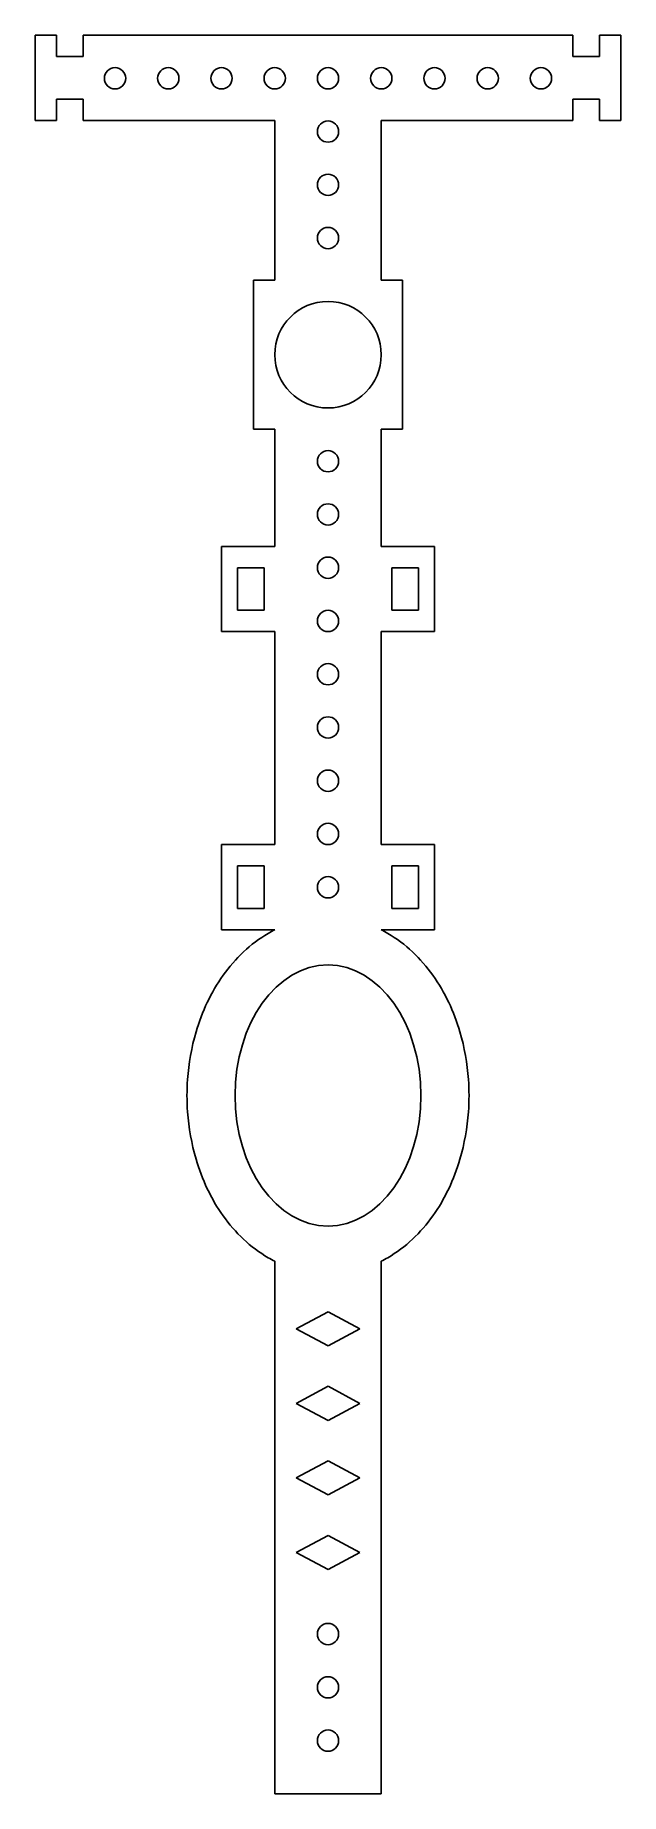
# Model space of a CAD drawing. Header units: millimetres. Extents: x -28 to 28, y -135 to 30.
import ezdxf

# ---------------------------------------------------------------- set-up
doc = ezdxf.new("R2010")
doc.units = ezdxf.units.MM

msp = doc.modelspace()

# ---------------------------------------------------------------- linework, layer by layer
at = {"color": 7, "linetype": 'Continuous', "lineweight": 25}
for p, q in [((-27.5, 22), (-27.5, 30)), ((-27.5, 30), (-25.5, 30)), ((-25.5, 30), (-25.5, 28)), ((-23, 28), (-23, 30)), ((-23, 30), (23, 30)), ((23, 28), (23, 30)), ((25.5, 30), (25.5, 28)), ((27.5, 30), (25.5, 30)), ((27.5, 22), (27.5, 30)), ((-25.5, 28), (-23, 28)), ((25.5, 28), (23, 28)), ((-23, 24), (-25.5, 24)), ((-25.5, 24), (-25.5, 22)), ((-23, 22), (-23, 24)), ((23, 24), (25.5, 24)), ((23, 22), (23, 24)), ((25.5, 24), (25.5, 22)), ((-25.5, 22), (-27.5, 22)), ((-5, 22), (-23, 22)), ((-5, 7), (-5, 22)), ((5, 7), (5, 22)), ((5, 22), (23, 22)), ((25.5, 22), (27.5, 22)), ((-7, 7), (-7, -7)), ((-7, 7), (-5, 7)), ((5, 7), (7, 7)), ((7, 7), (7, -7)), ((-7, -7), (-5, -7)), ((-5, -7), (-5, -18)), ((5, -7), (7, -7)), ((5, -7), (5, -18)), ((-10, -18), (-10, -26)), ((-5, -18), (-10, -18)), ((5, -18), (10, -18)), ((10, -18), (10, -26)), ((-8.5, -20), (-6, -20)), ((-8.5, -20), (-8.5, -24)), ((-6, -20), (-6, -24)), ((8.5, -20), (6, -20)), ((6, -20), (6, -24)), ((8.5, -20), (8.5, -24)), ((-8.5, -24), (-6, -24)), ((8.5, -24), (6, -24)), ((-10, -26), (-5, -26)), ((-5, -26), (-5, -46)), ((10, -26), (5, -26)), ((5, -26), (5, -46)), ((-10, -46), (-10, -54)), ((-5, -46), (-10, -46)), ((5, -46), (10, -46)), ((10, -46), (10, -54)), ((-8.5, -48), (-6, -48)), ((-8.5, -48), (-8.5, -52)), ((-6, -48), (-6, -52)), ((8.5, -48), (6, -48)), ((6, -48), (6, -52)), ((8.5, -48), (8.5, -52)), ((-8.5, -52), (-6, -52)), ((8.5, -52), (6, -52)), ((-10, -54), (-5, -54)), ((10, -54), (5, -54)), ((-5, -85.12), (-5, -135.12)), ((5, -135.12), (5, -85.12)), ((-3, -91.46), (0, -89.85)), ((0, -89.85), (3, -91.46)), ((0, -93.06), (-3, -91.46)), ((3, -91.46), (0, -93.06)), ((-3, -98.46), (0, -96.85)), ((0, -96.85), (3, -98.46)), ((0, -100.06), (-3, -98.46)), ((3, -98.46), (0, -100.06)), ((-3, -105.46), (0, -103.85)), ((0, -103.85), (3, -105.46)), ((0, -107.06), (-3, -105.46)), ((3, -105.46), (0, -107.06)), ((-3, -112.46), (0, -110.85)), ((0, -110.85), (3, -112.46)), ((0, -114.06), (-3, -112.46)), ((3, -112.46), (0, -114.06)), ((-5, -135.12), (5, -135.12))]:
    msp.add_line(p, q, dxfattribs=at)
for centre, radius in [((-20, 25.95), 1), ((-15, 25.95), 1), ((-10, 25.95), 1), ((-5, 25.95), 1), ((0, 25.95), 1), ((5, 25.95), 1), ((10, 25.95), 1), ((15, 25.95), 1), ((20, 25.95), 1), ((0, 20.95), 1), ((0, 15.95), 1), ((0, 10.95), 1), ((0, 0), 5), ((0, -10), 1), ((0, -15), 1), ((0, -20), 1), ((0, -25), 1), ((0, -30), 1), ((0, -35), 1), ((0, -40), 1), ((0, -45), 1), ((0, -50), 1), ((0, -120.12), 1), ((0, -125.12), 1), ((0, -130.12), 1)]:
    msp.add_circle(centre, radius, dxfattribs=at)
msp.add_ellipse((0, -69.56), major_axis=(0, -12.26), ratio=0.71178, dxfattribs=at)
for points, knots in [([(-5, -54), (-5.21, -54.1), (-7.12, -55.15), (-10.14, -58.05), (-12.46, -63.03), (-13.26, -67.53), (-13.26, -71.59), (-12.46, -76.09), (-10.14, -81.07), (-7.12, -83.97), (-5.21, -85.01), (-5, -85.12)], [3.487673, 3.487673, 3.487673, 3.487673, 3.534292, 3.926991, 4.31969, 4.614214, 4.810564, 5.105088, 5.497787, 5.890486, 5.937105, 5.937105, 5.937105, 5.937105]), ([(5, -85.12), (5.21, -85.01), (7.12, -83.97), (10.14, -81.07), (12.46, -76.09), (13.26, -71.59), (13.26, -67.53), (12.46, -63.03), (10.14, -58.05), (7.12, -55.15), (5.21, -54.1), (5, -54)], [0.34608, 0.34608, 0.34608, 0.34608, 0.392699, 0.785398, 1.178097, 1.472622, 1.668971, 1.963495, 2.356194, 2.748894, 2.795512, 2.795512, 2.795512, 2.795512])]:
    msp.add_open_spline(points, degree=3, knots=knots, dxfattribs=at)

doc.saveas('drawing.dxf')
